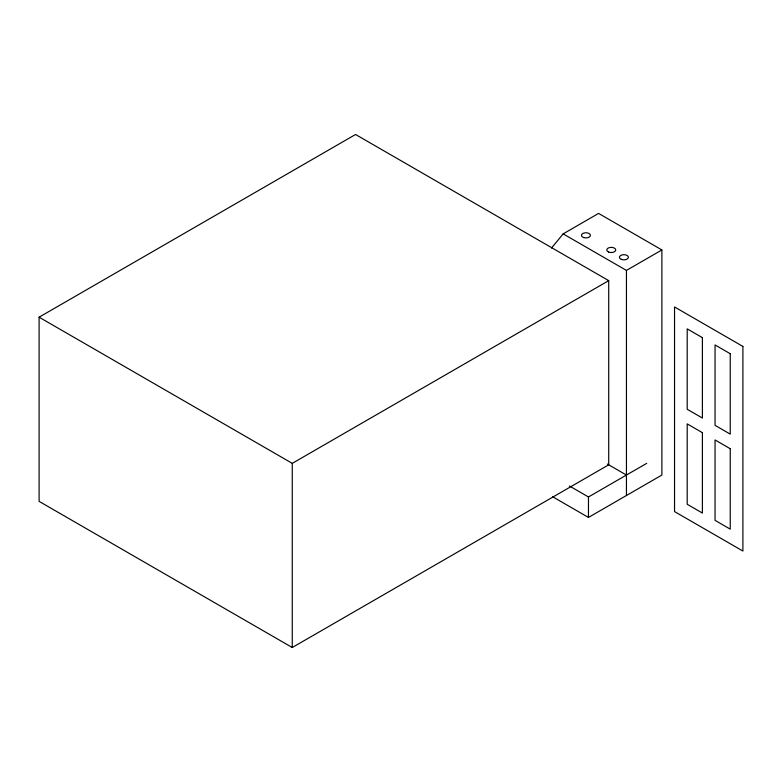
<?xml version="1.0" encoding="UTF-8"?>
<svg xmlns="http://www.w3.org/2000/svg" width="782" height="782" viewBox="0 0 782 782"><rect width="100%" height="100%" fill="white"/><g stroke="black" fill="none" stroke-linecap="round" stroke-linejoin="round"><path stroke-width="1.17" d="M551.525 248.041L563.157 233.877L598.592 213.408L661.885 249.947L661.885 475.045L588.465 517.43L552.6 496.726M39.1 317.189L355.556 134.484L608.719 280.64L608.719 464.811L292.263 647.516L39.1 501.36L39.1 317.189L292.263 463.355L608.719 280.64M563.157 233.877L626.441 270.416L661.885 249.947M569.482 486.003L588.465 496.971L646.694 463.355M607.458 464.088L626.441 475.045M626.441 270.416L626.441 495.505M588.465 496.971L588.465 517.43M292.263 463.355L292.263 647.516M742.9 346.416L674.543 306.955L674.543 511.584L742.9 551.046L742.9 346.416M702.392 337.648L687.202 328.88L687.202 409.269L702.392 418.038L702.392 337.648M730.241 353.728L715.051 344.96L715.051 425.349L730.241 434.118L730.241 353.728M702.392 432.661L687.202 423.883L687.202 504.282L702.392 513.051L702.392 432.661M730.241 448.731L715.051 439.963L715.051 520.353L730.241 529.131L730.241 448.731M621.289 259.35A4.477 2.581 0 0 0 628.366 257.522A4.477 2.581 0 0 0 622.091 254.903A4.477 2.581 0 0 0 621.289 259.35M608.631 252.039A4.477 2.581 0 0 0 615.708 250.22A4.477 2.581 0 0 0 609.432 247.591A4.477 2.581 0 0 0 608.631 252.039M583.704 237.572A4.477 2.581 0 0 0 590.41 235.333A4.477 2.581 0 0 0 583.704 233.095A4.477 2.581 0 0 0 583.704 237.572"/></g></svg>
